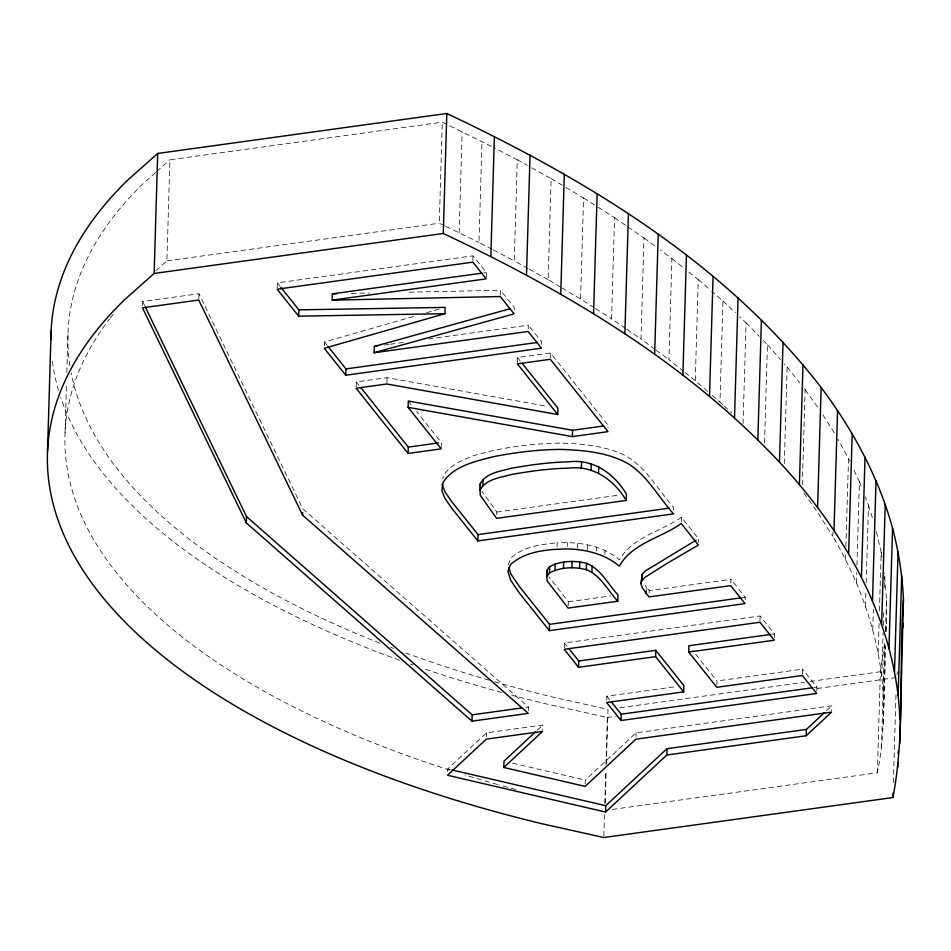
<?xml version="1.0" encoding="UTF-8"?>
<svg xmlns="http://www.w3.org/2000/svg" width="951" height="951" viewBox="0 0 951 951"><rect width="100%" height="100%" fill="white"/><g stroke="black" fill="none" stroke-linecap="round" stroke-linejoin="round"><path stroke-width="0.71" stroke-dasharray="4.75 3.57" d="M612.325 809.42L877.369 772.783C886.463 729.69 882.492 685.469 885.25 641.83M886.154 631.678L886.51 599.356L884.347 573.013M65.06 432.55L66.487 384.228M66.843 372.507L68.056 331.507M142.567 305.295L142.674 301.503L198.973 293.716L302.775 508.809L528.459 707.057L528.352 710.837M155.869 270.678L166.912 260.859L169.908 159.804L442.274 122.156L492.44 146.894M198.818 298.769L198.973 293.716M277.205 287.939L277.359 282.887L473.063 255.831L486.377 272.545L486.234 277.597M324.374 345.795L324.481 342.003L413.875 316.35M356.15 386.974L356.304 381.922L387.009 377.678L547.693 406.386M386.855 382.73L387.009 377.678M444.581 225.779L439.279 223.212L442.274 122.156M441.228 447.588L441.383 442.536L416.574 411.414M459.143 232.864L462.138 131.809M447.612 771.487L447.695 768.955L486.496 732.817L542.795 725.042L542.641 730.095M472.909 260.883L473.063 255.831M492.059 249.305L478.995 242.517L481.991 141.461M486.389 736.609L486.496 732.817M500.321 295.274L500.476 290.221L406.077 292.254M496.707 514.574L496.791 512.042L481.967 491.251M528.067 268.527L514.265 260.847L517.261 159.804L493.747 147.571M514.206 310.062L514.277 307.542L500.476 290.221M517.38 362.593L517.534 357.54L550.498 352.987L608.188 425.347L608.117 427.867M528.209 328.951L528.316 325.159L434.429 338.14M541.571 344.393L541.642 341.861L528.316 325.159M560.615 287.119L548.145 279.689L551.14 178.645L528.554 166.08M550.356 358.04L550.498 352.987M557.06 546.611L557.167 542.819C578.969 541.606 602.435 545.363 619.553 559.889C631.987 536.946 661.563 531.585 681.415 517.213L698.557 538.718L698.45 542.51M564.264 648.047L564.418 642.995L760.122 615.939L774.459 633.925L774.34 637.717M567.509 546.397L567.628 542.605M568.211 605.573L568.318 601.781L548.977 576.734M594.209 307.72L580.585 299.018L583.581 197.963L563.622 186.075M577.554 548.311L577.709 543.259M587.266 549.821L587.421 544.768M585.222 783.886L585.34 780.093L636.053 732.864L831.756 705.808L831.614 710.861M596.455 550.974L596.574 547.182M625.699 328.511L611.552 318.799L614.548 217.743L595.968 205.88M604.86 554.302L604.979 550.51M606.738 700.007L606.845 696.215L676.601 686.574M603.837 836.036L604.491 813.818M604.8 803.44L605.763 770.857M605.942 764.925L607.344 717.518L545.482 703.716A880.079 392.692 1.7 0 1 511.519 695.122M605.228 803.108L606.179 770.892M606.393 763.57L608.01 709.387L552.9 697.095A863.116 385.119 1.7 0 1 494.746 681.808M654.966 349.338L641.01 339.02L644.005 237.964L627.517 226.647M635.946 736.656L636.053 732.864M646.24 589.477L646.311 586.957L643.328 582.606M649.141 593.127L649.212 590.595L646.311 586.957M683.805 371.532L668.922 359.656L671.917 258.601L660.291 250.006M673.641 510.081L673.712 507.549C656.428 488.006 643.494 461.663 617.508 452.153C599.831 445.401 580.788 443.867 562.041 443.118C532.429 443.344 502.734 447.148 474.276 455.458C462.661 459.915 450.013 464.837 443.285 476.011L442.869 478.769M681.273 522.265L681.415 517.213M707.615 391.36L695.252 380.673L698.248 279.618L685.659 269.573M723.117 405.007L719.966 402.047L722.974 301.003L711.728 291.279M716.864 684.779L716.983 680.999L692.506 650.306M730.808 583.094L730.915 579.302L649.212 590.595M743.04 423.766L746.036 322.71L739.747 316.79M745.18 599.819L745.251 597.287L730.915 579.302M764.533 442.857L767.445 344.738L763.368 340.541M759.968 620.991L760.122 615.939M784.278 463.696L787.143 367.038L784.325 363.853M802.299 484.784L805.128 389.589L803.322 387.33M802.394 674.223L802.549 669.159L716.983 680.999M816.766 690.937L816.885 687.145L802.549 669.159M883.515 700.4C881.399 642.436 862.093 586.149 832.826 536.4L832.957 532.001M845.522 559.545L845.689 553.684M845.914 546.361L848.518 458.501L837.938 439.207M856.411 582.832L856.708 572.585M856.934 565.263L859.407 481.788L853.356 468.843M865.493 606.239L865.921 591.593M866.183 582.808L868.489 505.183L865.279 496.933M872.745 629.728L873.351 609.222M878.177 653.266L879.093 622.513M879.437 610.804L881.173 552.222L876.061 530.064M877.369 772.783L880.376 671.727L884.834 641.961M881.767 676.839L883.063 632.902M883.289 625.58L883.681 612.396M884.418 587.504L884.763 575.783M881.47 747.415L884.478 646.371M885.595 630.109L886.51 599.356M883.42 723.937L885.714 646.323M893.358 782.732L896.044 692.364M885.69 631.69L886.415 622.893M896.948 674.663L897.411 671.763M508.107 565.013L510.794 558.178C523.181 546.563 540.964 544.412 557.167 542.819M537.41 730.059L542.795 725.042M826.478 710.73L831.756 705.808M155.548 172.571L143.399 183.377A863.116 385.119 1.7 0 0 70.184 367.336M156.653 171.596L169.908 159.804M426.642 312.677L439.421 309.016M166.912 260.859L439.279 223.212M483.441 272.949L486.377 272.545M384.537 345.035L388.947 344.428M390.409 344.226L405.078 342.194M428.556 338.948L432.955 338.342M496.791 512.042L619.125 495.126M568.318 601.781L610.673 595.92M742.303 597.692L745.251 597.287M771.558 634.329L774.459 633.925M525.57 707.449L528.459 707.057M619.719 707.758L804.225 682.259M810.086 681.451L880.376 671.727M813.937 687.561L816.885 687.145M607.344 717.518L616.153 716.305M817.23 688.512L896.484 677.552M351.501 293.419L369.202 293.039M512.553 763.166L585.34 780.093M447.695 768.955L450.56 769.632M445.9 226.421L478.995 242.517M493.367 249.982L514.265 260.847M517.261 159.804L527.294 165.379M529.315 269.228L548.145 279.689M551.14 178.645L562.374 185.326M561.863 287.868L580.585 299.018M583.581 197.963L594.732 205.083M595.445 308.516L611.552 318.799M614.548 217.743L626.34 225.839M626.875 329.319L641.01 339.02M644.005 237.964L655.643 246.571M656.131 350.194L668.922 359.656M671.917 258.601L684.518 268.657M684.946 372.447L695.252 380.673M698.248 279.618L710.611 290.305M712.109 395.247L719.966 402.047M722.974 301.003L735.551 312.843M724.163 405.994L731.509 412.9M746.036 322.71L759.29 336.345M767.445 344.738L780.581 359.597M787.143 367.038L799.732 382.825M517.534 357.54L520.28 361M408.3 401.037L412.889 406.802M277.359 282.887L280.046 286.263M324.481 342.003L327.168 345.368M356.304 381.922L359.038 385.345M564.418 642.995L567.105 646.371M606.845 696.215L610.435 700.709M805.128 389.589L818.799 408.775M803.833 493.034L818.359 513.421L832.826 536.4M822.877 414.791L834.3 432.931M142.674 301.503L144.611 305.509M848.518 458.501L849.73 461.08M859.407 481.788L862.082 488.671M868.489 505.183L872.329 517.617M881.173 552.222L882.017 557.761M515.68 789.461A863.116 385.119 1.7 0 1 498.883 784.872M497.456 784.48A863.116 385.119 1.7 0 1 464.991 774.934M449.775 770.155A863.116 385.119 1.7 0 1 109.424 319.132M110.304 317.991A863.116 385.119 1.7 0 1 114.809 312.297M501.759 692.483A880.079 392.692 1.7 0 1 422.589 668.315M413.019 665.022A880.079 392.692 1.7 0 1 410.297 664.071M399.515 660.22A880.079 392.692 1.7 0 1 60.686 397.363M58.522 390.469A880.079 392.692 1.7 0 1 52.234 360.167M489.064 680.179A863.116 385.119 1.7 0 1 405.815 653.004M393.405 648.38A863.116 385.119 1.7 0 1 390.671 647.346M379.829 643.138A863.116 385.119 1.7 0 1 71.206 373.065"/><path stroke-width="1.43" d="M899.884 719.634C896.472 621.728 844.904 532.346 779.475 462.15C685.778 362.39 566.178 291.351 443.273 233.482L154.145 273.448L124.367 299.91A880.079 392.692 1.7 0 0 541.915 823.721L603.79 837.522L892.918 797.544C905.388 732.377 898.493 665.498 903.45 599.641C902.404 575.486 898.671 551.544 892.561 528.162C878.569 477.022 852.869 429.769 821.153 387.509C725.09 263.13 586.957 179.787 446.827 113.478L157.7 153.456L127.933 179.917A880.079 392.692 1.7 0 0 50.938 339.709M899.789 743.432L903.45 599.641M47.55 450.952L51.116 330.948M154.145 273.448L157.7 153.456M246.333 522.907L142.484 307.815L198.783 300.041L302.584 515.133L528.269 713.369L471.981 721.155L246.333 522.907L246.511 516.595L145.253 306.852M298.864 309.86L445.092 307.387L444.902 313.699L298.673 316.172L298.864 309.86L280.937 287.38M302.584 515.133L302.668 512.601M509.986 308.73L374.266 346.449L374.088 352.762L514.087 313.854L500.285 296.534L332.137 300.147L332.327 293.835L481.979 273.151M374.088 352.762L528.138 331.471L541.452 348.185L345.748 375.229L345.938 368.917L328.059 346.485M522.123 363.294L557.928 408.217L557.738 414.529L386.819 383.99L356.114 388.234L408.086 453.425L441.193 448.848L408.11 407.349L408.3 401.037L572.55 430.268L603.909 425.941M408.086 453.425L408.276 447.113L360.857 387.639M443.273 233.482L446.827 113.478M471.981 721.155L472.16 714.831L246.511 516.595M477.83 540.917L451.63 508.048L444.747 498.122L441.846 490.585L443.095 482.335C454.031 465.669 475.322 461.473 493.296 456.694C515.894 452.355 538.801 449.359 561.851 449.443C585.079 450.322 609.329 452.498 629.728 464.682C648.202 477.117 658.9 497.599 673.534 513.861L477.83 540.917L478.02 534.605L451.808 501.736L444.937 491.81L442.037 484.261M480.089 490.169L480.279 483.857C486.032 472.564 500.737 471.387 511.602 468.213C530.432 464.873 549.44 462.245 568.591 461.841C593.317 458.703 614.275 473.527 626.412 494.128L626.222 500.44L496.6 518.354L480.255 495.257L480.089 490.169C485.842 478.876 500.547 477.699 511.412 474.525C530.254 471.185 549.25 468.558 568.401 468.165C593.139 465.015 614.084 479.839 626.222 500.44M482.835 485.652L483.025 479.34M490.823 256.604L494.389 136.599M503.804 767.493L542.605 731.355L486.318 739.129L447.505 775.279L605.573 812.035L666.806 755.023L806.21 735.741L831.566 712.121L635.874 739.177L585.15 786.406L503.804 767.493L503.982 761.18L535.247 732.068M526.485 275.136L530.052 155.144M546.777 576.591L546.968 570.267L549.619 566.689C560.733 560.65 574.428 560.294 586.529 563.361C600.866 568.9 607.998 584.199 617.984 594.922L617.793 601.234L568.127 608.093L547.146 580.847L546.777 576.591L549.428 573.013C560.543 566.962 574.249 566.606 586.339 569.673C600.675 575.212 607.808 590.512 617.793 601.234M549.428 573.013L549.619 566.689M696.084 540.168L645.135 571.064L642.222 574.38L641.105 583.914L642.4 587.825L646.121 593.269L649.034 596.919L730.725 585.626L745.061 603.6L549.357 630.656L549.547 624.343L519.377 586.494L510.865 573.976L508.904 567.569M560.745 294.192L564.312 174.199M555.015 570.243L555.206 563.919M563.467 568.401L563.658 562.089M408.11 407.349L572.359 436.592L572.55 430.268M571.908 567.747L572.098 561.423M581.37 468.688L581.548 462.376M579.599 568.199L579.789 561.886M770.108 634.531L688.893 645.753L688.702 652.065L716.792 687.311L802.359 675.483L816.695 693.469L620.991 720.513L606.655 702.527L683.686 691.888L655.596 656.642L578.565 667.293L578.755 660.981L568.9 648.618M593.555 313.735L597.121 193.731M586.339 569.673L586.529 563.361M591.046 470.258L591.237 463.945M591.902 572.098L592.093 565.786M598.548 472.837L598.738 466.525M605.573 812.035L605.763 805.711L666.984 748.699L806.389 729.429L824.362 712.703M624.866 333.742L628.433 213.737M620.991 720.513L621.181 714.201L611.327 701.838M641.105 583.914L642.222 574.38M646.121 593.269L646.205 590.737M654.657 354.188L658.223 234.196M655.596 656.642L655.786 650.329L578.755 660.981M666.806 755.023L666.984 748.699M682.889 375.051L686.444 255.058M683.686 691.888L683.876 685.564L655.786 650.329M709.517 396.305L713.072 276.313M734.505 417.929L738.071 297.925M757.84 439.885L761.406 319.881M779.475 462.15L783.042 342.158M799.399 484.701L802.965 364.709M806.21 735.741L806.389 729.429M817.587 507.513L821.153 387.509M834.003 530.551L837.569 410.547M848.637 553.779L852.203 433.787M861.463 577.198L865.03 457.193M872.483 600.747L876.037 480.742M881.66 624.415L885.226 504.41M889.007 648.166L892.561 528.162M894.487 671.965L898.053 551.972M892.918 797.544L893.048 793.11M898.124 695.799L901.679 575.807M897.827 767.184L897.958 762.738M898.22 753.846L898.315 750.886M901.964 640.201L902.309 636.005M903.01 627.624L903.355 623.44M642.032 580.692L644.944 577.376L666.152 563.919L698.379 545.03L681.225 523.525C661.373 537.897 631.797 543.259 619.363 566.214C605.038 553.981 585.911 549.369 567.438 548.917C547.835 549.345 525.879 550.831 510.604 564.49L507.917 571.325L510.687 580.3L519.187 592.806L549.357 630.656M444.902 313.699L324.291 348.316L345.748 375.229M332.137 300.147L486.187 278.857L472.873 262.143L277.169 289.199L298.673 316.172M374.266 346.449L377.202 346.045M345.938 368.917L537.232 342.479M408.276 447.113L438.494 442.928M572.359 436.592L607.998 431.659L550.32 359.3L517.344 363.853L557.738 414.529M478.02 534.605L669.302 508.155M549.547 624.343L740.841 597.894M688.702 652.065L774.269 640.237L759.932 622.263L564.228 649.307L578.565 667.293M472.16 714.831L522.681 707.853M621.181 714.201L812.463 687.763M332.327 293.835L336.749 293.74M451.998 769.965L605.763 805.711M546.968 570.267L547.336 574.535M480.279 483.857L480.445 488.945"/></g></svg>
